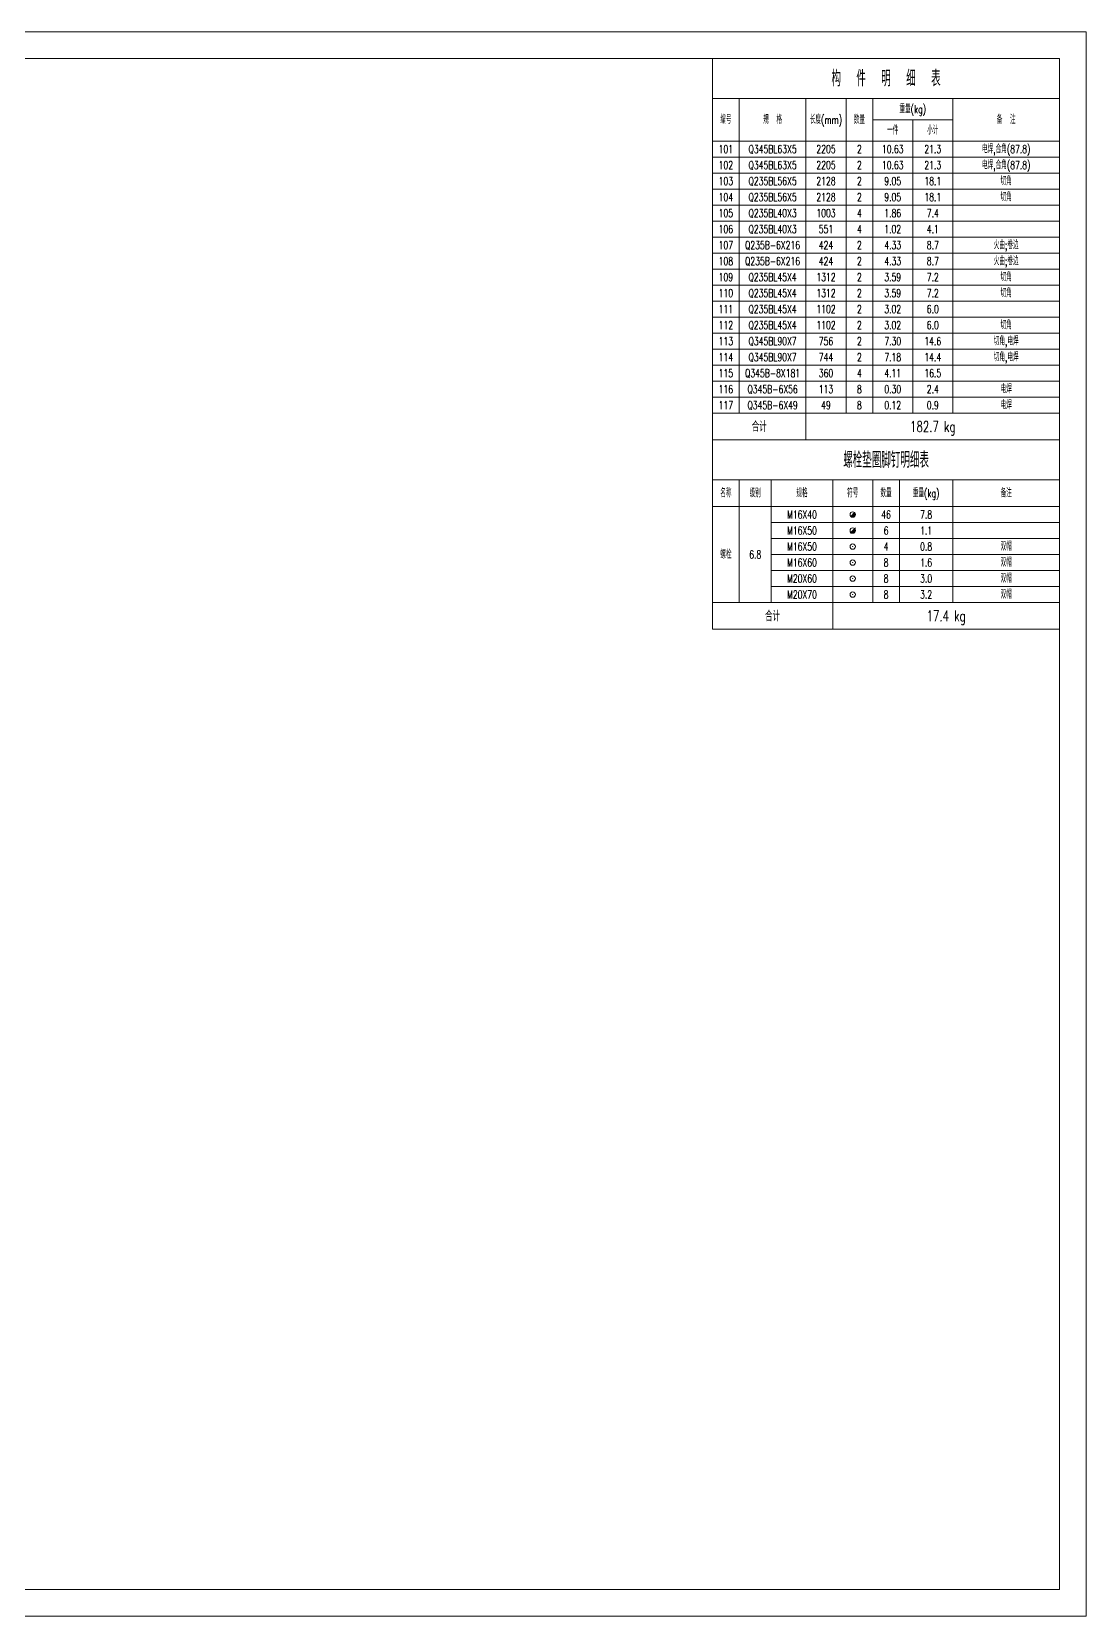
# Model space of a CAD drawing. Extents: x -13400 to 20340, y -61006 to 71674.
# Drawn here: x -4481 to 3420, y 47714 to 59594 of the extents above; entities that cross this region are included whole.
import ezdxf
from ezdxf.enums import TextEntityAlignment as Align

# ---------------------------------------------------------------- set-up
doc = ezdxf.new("R2010")
doc.units = 0
doc.header["$MEASUREMENT"] = 0
doc.layers.get('0').update_dxf_attribs({"linetype": 'CONTINUOUS', "lineweight": 25})
doc.styles.get("Standard").update_dxf_attribs({"font": 'simplex.shx', "width": 0.7, "height": 3, "bigfont": 'gbhzfs.shx'})

# ---------------------------------------------------------------- blocks, each defined once
blk = doc.blocks.new('M16X40S')
at = {"color": 3, "linetype": 'Continuous', "lineweight": 13}
blk.add_line((-0.707, -0.707), (0.707, 0.707), dxfattribs=at)
blk.add_circle((0, 0), 1, dxfattribs=at)
for radius in [0.9, 0.8, 0.7, 0.6, 0.5, 0.4, 0.3, 0.2, 0.1]:
    blk.add_arc((0, 0), radius, 225, 45, dxfattribs=at)
blk = doc.blocks.new('M16X50S')
at = {"color": 3, "linetype": 'Continuous', "lineweight": 13}
blk.add_line((-1, -1), (1, 1), dxfattribs=at)
blk.add_circle((0, 0), 1, dxfattribs=at)
for radius in [0.9, 0.8, 0.7, 0.6, 0.5, 0.4, 0.3, 0.2, 0.1]:
    blk.add_arc((0, 0), radius, 225, 45, dxfattribs=at)
blk = doc.blocks.new('DefaultBolt')
at = {"color": 3, "linetype": 'Continuous', "lineweight": 13}
for p, q in [((-0.1, -0.1), (0.1, 0.1)), ((0.1, -0.1), (-0.1, 0.1))]:
    blk.add_line(p, q, dxfattribs=at)
blk.add_circle((0, 0), 1, dxfattribs=at)

msp = doc.modelspace()

# ---------------------------------------------------------------- linework, layer by layer
at = {"color": 7, "linetype": 'Continuous', "lineweight": 18}
for p, q in [((-13400.26316, 59593.99352), (3419.73684, 59593.99352)), ((3419.73684, 47713.99352), (3419.73684, 59593.99352)), ((-12900.26316, 59393.99352), (3219.73684, 59393.99352)), ((3219.73684, 47913.99352), (3219.73684, 59393.99352)), ((-12900.26316, 47913.99352), (3219.73684, 47913.99352)), ((-13400.26316, 47713.99352), (3419.73684, 47713.99352))]:
    msp.add_line(p, q, dxfattribs=at)
at = {"color": 3, "linetype": 'Continuous', "lineweight": 13}
for points in [[(619.73684, 59393.99352), (619.73684, 59093.99352), (3219.73684, 59093.99352), (3219.73684, 59393.99352)], [(619.73684, 59093.99352), (619.73684, 58773.99352), (819.73684, 58773.99352), (819.73684, 59093.99352)], [(819.73684, 59093.99352), (819.73684, 58773.99352), (1319.73684, 58773.99352), (1319.73684, 59093.99352)], [(1319.73684, 59093.99352), (1319.73684, 58773.99352), (1619.73684, 58773.99352), (1619.73684, 59093.99352)], [(1619.73684, 59093.99352), (1619.73684, 58773.99352), (1819.73684, 58773.99352), (1819.73684, 59093.99352)], [(1819.73684, 59093.99352), (1819.73684, 58933.99352), (2419.73684, 58933.99352), (2419.73684, 59093.99352)], [(2419.73684, 59093.99352), (2419.73684, 58773.99352), (3219.73684, 58773.99352), (3219.73684, 59093.99352)], [(1819.73684, 58933.99352), (1819.73684, 58773.99352), (2119.73684, 58773.99352), (2119.73684, 58933.99352)], [(2119.73684, 58933.99352), (2119.73684, 58773.99352), (2419.73684, 58773.99352), (2419.73684, 58933.99352)], [(619.73684, 58773.99352), (619.73684, 58653.99352), (819.73684, 58653.99352), (819.73684, 58773.99352)], [(819.73684, 58773.99352), (819.73684, 58653.99352), (1319.73684, 58653.99352), (1319.73684, 58773.99352)], [(1319.73684, 58773.99352), (1319.73684, 58653.99352), (1619.73684, 58653.99352), (1619.73684, 58773.99352)], [(1619.73684, 58773.99352), (1619.73684, 58653.99352), (1819.73684, 58653.99352), (1819.73684, 58773.99352)], [(1819.73684, 58773.99352), (1819.73684, 58653.99352), (2119.73684, 58653.99352), (2119.73684, 58773.99352)], [(2119.73684, 58773.99352), (2119.73684, 58653.99352), (2419.73684, 58653.99352), (2419.73684, 58773.99352)], [(2419.73684, 58773.99352), (2419.73684, 58653.99352), (3219.73684, 58653.99352), (3219.73684, 58773.99352)], [(619.73684, 58653.99352), (619.73684, 58533.99352), (819.73684, 58533.99352), (819.73684, 58653.99352)], [(819.73684, 58653.99352), (819.73684, 58533.99352), (1319.73684, 58533.99352), (1319.73684, 58653.99352)], [(1319.73684, 58653.99352), (1319.73684, 58533.99352), (1619.73684, 58533.99352), (1619.73684, 58653.99352)], [(1619.73684, 58653.99352), (1619.73684, 58533.99352), (1819.73684, 58533.99352), (1819.73684, 58653.99352)], [(1819.73684, 58653.99352), (1819.73684, 58533.99352), (2119.73684, 58533.99352), (2119.73684, 58653.99352)], [(2119.73684, 58653.99352), (2119.73684, 58533.99352), (2419.73684, 58533.99352), (2419.73684, 58653.99352)], [(2419.73684, 58653.99352), (2419.73684, 58533.99352), (3219.73684, 58533.99352), (3219.73684, 58653.99352)], [(619.73684, 58533.99352), (619.73684, 58413.99352), (819.73684, 58413.99352), (819.73684, 58533.99352)], [(819.73684, 58533.99352), (819.73684, 58413.99352), (1319.73684, 58413.99352), (1319.73684, 58533.99352)], [(1319.73684, 58533.99352), (1319.73684, 58413.99352), (1619.73684, 58413.99352), (1619.73684, 58533.99352)], [(1619.73684, 58533.99352), (1619.73684, 58413.99352), (1819.73684, 58413.99352), (1819.73684, 58533.99352)], [(1819.73684, 58533.99352), (1819.73684, 58413.99352), (2119.73684, 58413.99352), (2119.73684, 58533.99352)], [(2119.73684, 58533.99352), (2119.73684, 58413.99352), (2419.73684, 58413.99352), (2419.73684, 58533.99352)], [(2419.73684, 58533.99352), (2419.73684, 58413.99352), (3219.73684, 58413.99352), (3219.73684, 58533.99352)], [(619.73684, 58413.99352), (619.73684, 58293.99352), (819.73684, 58293.99352), (819.73684, 58413.99352)], [(819.73684, 58413.99352), (819.73684, 58293.99352), (1319.73684, 58293.99352), (1319.73684, 58413.99352)], [(1319.73684, 58413.99352), (1319.73684, 58293.99352), (1619.73684, 58293.99352), (1619.73684, 58413.99352)], [(1619.73684, 58413.99352), (1619.73684, 58293.99352), (1819.73684, 58293.99352), (1819.73684, 58413.99352)], [(1819.73684, 58413.99352), (1819.73684, 58293.99352), (2119.73684, 58293.99352), (2119.73684, 58413.99352)], [(2119.73684, 58413.99352), (2119.73684, 58293.99352), (2419.73684, 58293.99352), (2419.73684, 58413.99352)], [(2419.73684, 58413.99352), (2419.73684, 58293.99352), (3219.73684, 58293.99352), (3219.73684, 58413.99352)], [(619.73684, 58293.99352), (619.73684, 58173.99352), (819.73684, 58173.99352), (819.73684, 58293.99352)], [(819.73684, 58293.99352), (819.73684, 58173.99352), (1319.73684, 58173.99352), (1319.73684, 58293.99352)], [(1319.73684, 58293.99352), (1319.73684, 58173.99352), (1619.73684, 58173.99352), (1619.73684, 58293.99352)], [(1619.73684, 58293.99352), (1619.73684, 58173.99352), (1819.73684, 58173.99352), (1819.73684, 58293.99352)], [(1819.73684, 58293.99352), (1819.73684, 58173.99352), (2119.73684, 58173.99352), (2119.73684, 58293.99352)], [(2119.73684, 58293.99352), (2119.73684, 58173.99352), (2419.73684, 58173.99352), (2419.73684, 58293.99352)], [(2419.73684, 58293.99352), (2419.73684, 58173.99352), (3219.73684, 58173.99352), (3219.73684, 58293.99352)], [(619.73684, 58173.99352), (619.73684, 58053.99352), (819.73684, 58053.99352), (819.73684, 58173.99352)], [(819.73684, 58173.99352), (819.73684, 58053.99352), (1319.73684, 58053.99352), (1319.73684, 58173.99352)], [(1319.73684, 58173.99352), (1319.73684, 58053.99352), (1619.73684, 58053.99352), (1619.73684, 58173.99352)], [(1619.73684, 58173.99352), (1619.73684, 58053.99352), (1819.73684, 58053.99352), (1819.73684, 58173.99352)], [(1819.73684, 58173.99352), (1819.73684, 58053.99352), (2119.73684, 58053.99352), (2119.73684, 58173.99352)], [(2119.73684, 58173.99352), (2119.73684, 58053.99352), (2419.73684, 58053.99352), (2419.73684, 58173.99352)], [(2419.73684, 58173.99352), (2419.73684, 58053.99352), (3219.73684, 58053.99352), (3219.73684, 58173.99352)], [(619.73684, 58053.99352), (619.73684, 57933.99352), (819.73684, 57933.99352), (819.73684, 58053.99352)], [(819.73684, 58053.99352), (819.73684, 57933.99352), (1319.73684, 57933.99352), (1319.73684, 58053.99352)], [(1319.73684, 58053.99352), (1319.73684, 57933.99352), (1619.73684, 57933.99352), (1619.73684, 58053.99352)], [(1619.73684, 58053.99352), (1619.73684, 57933.99352), (1819.73684, 57933.99352), (1819.73684, 58053.99352)], [(1819.73684, 58053.99352), (1819.73684, 57933.99352), (2119.73684, 57933.99352), (2119.73684, 58053.99352)], [(2119.73684, 58053.99352), (2119.73684, 57933.99352), (2419.73684, 57933.99352), (2419.73684, 58053.99352)], [(2419.73684, 58053.99352), (2419.73684, 57933.99352), (3219.73684, 57933.99352), (3219.73684, 58053.99352)], [(619.73684, 57933.99352), (619.73684, 57813.99352), (819.73684, 57813.99352), (819.73684, 57933.99352)], [(819.73684, 57933.99352), (819.73684, 57813.99352), (1319.73684, 57813.99352), (1319.73684, 57933.99352)], [(1319.73684, 57933.99352), (1319.73684, 57813.99352), (1619.73684, 57813.99352), (1619.73684, 57933.99352)], [(1619.73684, 57933.99352), (1619.73684, 57813.99352), (1819.73684, 57813.99352), (1819.73684, 57933.99352)], [(1819.73684, 57933.99352), (1819.73684, 57813.99352), (2119.73684, 57813.99352), (2119.73684, 57933.99352)], [(2119.73684, 57933.99352), (2119.73684, 57813.99352), (2419.73684, 57813.99352), (2419.73684, 57933.99352)], [(2419.73684, 57933.99352), (2419.73684, 57813.99352), (3219.73684, 57813.99352), (3219.73684, 57933.99352)], [(619.73684, 57813.99352), (619.73684, 57693.99352), (819.73684, 57693.99352), (819.73684, 57813.99352)], [(819.73684, 57813.99352), (819.73684, 57693.99352), (1319.73684, 57693.99352), (1319.73684, 57813.99352)], [(1319.73684, 57813.99352), (1319.73684, 57693.99352), (1619.73684, 57693.99352), (1619.73684, 57813.99352)], [(1619.73684, 57813.99352), (1619.73684, 57693.99352), (1819.73684, 57693.99352), (1819.73684, 57813.99352)], [(1819.73684, 57813.99352), (1819.73684, 57693.99352), (2119.73684, 57693.99352), (2119.73684, 57813.99352)], [(2119.73684, 57813.99352), (2119.73684, 57693.99352), (2419.73684, 57693.99352), (2419.73684, 57813.99352)], [(2419.73684, 57813.99352), (2419.73684, 57693.99352), (3219.73684, 57693.99352), (3219.73684, 57813.99352)], [(619.73684, 57693.99352), (619.73684, 57573.99352), (819.73684, 57573.99352), (819.73684, 57693.99352)], [(819.73684, 57693.99352), (819.73684, 57573.99352), (1319.73684, 57573.99352), (1319.73684, 57693.99352)], [(1319.73684, 57693.99352), (1319.73684, 57573.99352), (1619.73684, 57573.99352), (1619.73684, 57693.99352)], [(1619.73684, 57693.99352), (1619.73684, 57573.99352), (1819.73684, 57573.99352), (1819.73684, 57693.99352)], [(1819.73684, 57693.99352), (1819.73684, 57573.99352), (2119.73684, 57573.99352), (2119.73684, 57693.99352)], [(2119.73684, 57693.99352), (2119.73684, 57573.99352), (2419.73684, 57573.99352), (2419.73684, 57693.99352)], [(2419.73684, 57693.99352), (2419.73684, 57573.99352), (3219.73684, 57573.99352), (3219.73684, 57693.99352)], [(619.73684, 57573.99352), (619.73684, 57453.99352), (819.73684, 57453.99352), (819.73684, 57573.99352)], [(819.73684, 57573.99352), (819.73684, 57453.99352), (1319.73684, 57453.99352), (1319.73684, 57573.99352)], [(1319.73684, 57573.99352), (1319.73684, 57453.99352), (1619.73684, 57453.99352), (1619.73684, 57573.99352)], [(1619.73684, 57573.99352), (1619.73684, 57453.99352), (1819.73684, 57453.99352), (1819.73684, 57573.99352)], [(1819.73684, 57573.99352), (1819.73684, 57453.99352), (2119.73684, 57453.99352), (2119.73684, 57573.99352)], [(2119.73684, 57573.99352), (2119.73684, 57453.99352), (2419.73684, 57453.99352), (2419.73684, 57573.99352)], [(2419.73684, 57573.99352), (2419.73684, 57453.99352), (3219.73684, 57453.99352), (3219.73684, 57573.99352)], [(619.73684, 57453.99352), (619.73684, 57333.99352), (819.73684, 57333.99352), (819.73684, 57453.99352)], [(819.73684, 57453.99352), (819.73684, 57333.99352), (1319.73684, 57333.99352), (1319.73684, 57453.99352)], [(1319.73684, 57453.99352), (1319.73684, 57333.99352), (1619.73684, 57333.99352), (1619.73684, 57453.99352)], [(1619.73684, 57453.99352), (1619.73684, 57333.99352), (1819.73684, 57333.99352), (1819.73684, 57453.99352)], [(1819.73684, 57453.99352), (1819.73684, 57333.99352), (2119.73684, 57333.99352), (2119.73684, 57453.99352)], [(2119.73684, 57453.99352), (2119.73684, 57333.99352), (2419.73684, 57333.99352), (2419.73684, 57453.99352)], [(2419.73684, 57453.99352), (2419.73684, 57333.99352), (3219.73684, 57333.99352), (3219.73684, 57453.99352)], [(619.73684, 57333.99352), (619.73684, 57213.99352), (819.73684, 57213.99352), (819.73684, 57333.99352)], [(819.73684, 57333.99352), (819.73684, 57213.99352), (1319.73684, 57213.99352), (1319.73684, 57333.99352)], [(1319.73684, 57333.99352), (1319.73684, 57213.99352), (1619.73684, 57213.99352), (1619.73684, 57333.99352)], [(1619.73684, 57333.99352), (1619.73684, 57213.99352), (1819.73684, 57213.99352), (1819.73684, 57333.99352)], [(1819.73684, 57333.99352), (1819.73684, 57213.99352), (2119.73684, 57213.99352), (2119.73684, 57333.99352)], [(2119.73684, 57333.99352), (2119.73684, 57213.99352), (2419.73684, 57213.99352), (2419.73684, 57333.99352)], [(2419.73684, 57333.99352), (2419.73684, 57213.99352), (3219.73684, 57213.99352), (3219.73684, 57333.99352)], [(619.73684, 57213.99352), (619.73684, 57093.99352), (819.73684, 57093.99352), (819.73684, 57213.99352)], [(819.73684, 57213.99352), (819.73684, 57093.99352), (1319.73684, 57093.99352), (1319.73684, 57213.99352)], [(1319.73684, 57213.99352), (1319.73684, 57093.99352), (1619.73684, 57093.99352), (1619.73684, 57213.99352)], [(1619.73684, 57213.99352), (1619.73684, 57093.99352), (1819.73684, 57093.99352), (1819.73684, 57213.99352)], [(1819.73684, 57213.99352), (1819.73684, 57093.99352), (2119.73684, 57093.99352), (2119.73684, 57213.99352)], [(2119.73684, 57213.99352), (2119.73684, 57093.99352), (2419.73684, 57093.99352), (2419.73684, 57213.99352)], [(2419.73684, 57213.99352), (2419.73684, 57093.99352), (3219.73684, 57093.99352), (3219.73684, 57213.99352)], [(619.73684, 57093.99352), (619.73684, 56973.99352), (819.73684, 56973.99352), (819.73684, 57093.99352)], [(819.73684, 57093.99352), (819.73684, 56973.99352), (1319.73684, 56973.99352), (1319.73684, 57093.99352)], [(1319.73684, 57093.99352), (1319.73684, 56973.99352), (1619.73684, 56973.99352), (1619.73684, 57093.99352)], [(1619.73684, 57093.99352), (1619.73684, 56973.99352), (1819.73684, 56973.99352), (1819.73684, 57093.99352)], [(1819.73684, 57093.99352), (1819.73684, 56973.99352), (2119.73684, 56973.99352), (2119.73684, 57093.99352)], [(2119.73684, 57093.99352), (2119.73684, 56973.99352), (2419.73684, 56973.99352), (2419.73684, 57093.99352)], [(2419.73684, 57093.99352), (2419.73684, 56973.99352), (3219.73684, 56973.99352), (3219.73684, 57093.99352)], [(619.73684, 56973.99352), (619.73684, 56853.99352), (819.73684, 56853.99352), (819.73684, 56973.99352)], [(819.73684, 56973.99352), (819.73684, 56853.99352), (1319.73684, 56853.99352), (1319.73684, 56973.99352)], [(1319.73684, 56973.99352), (1319.73684, 56853.99352), (1619.73684, 56853.99352), (1619.73684, 56973.99352)], [(1619.73684, 56973.99352), (1619.73684, 56853.99352), (1819.73684, 56853.99352), (1819.73684, 56973.99352)], [(1819.73684, 56973.99352), (1819.73684, 56853.99352), (2119.73684, 56853.99352), (2119.73684, 56973.99352)], [(2119.73684, 56973.99352), (2119.73684, 56853.99352), (2419.73684, 56853.99352), (2419.73684, 56973.99352)], [(2419.73684, 56973.99352), (2419.73684, 56853.99352), (3219.73684, 56853.99352), (3219.73684, 56973.99352)], [(619.73684, 56853.99352), (619.73684, 56733.99352), (819.73684, 56733.99352), (819.73684, 56853.99352)], [(819.73684, 56853.99352), (819.73684, 56733.99352), (1319.73684, 56733.99352), (1319.73684, 56853.99352)], [(1319.73684, 56853.99352), (1319.73684, 56733.99352), (1619.73684, 56733.99352), (1619.73684, 56853.99352)], [(1619.73684, 56853.99352), (1619.73684, 56733.99352), (1819.73684, 56733.99352), (1819.73684, 56853.99352)], [(1819.73684, 56853.99352), (1819.73684, 56733.99352), (2119.73684, 56733.99352), (2119.73684, 56853.99352)], [(2119.73684, 56853.99352), (2119.73684, 56733.99352), (2419.73684, 56733.99352), (2419.73684, 56853.99352)], [(2419.73684, 56853.99352), (2419.73684, 56733.99352), (3219.73684, 56733.99352), (3219.73684, 56853.99352)], [(619.73684, 56733.99352), (619.73684, 56533.99352), (1319.73684, 56533.99352), (1319.73684, 56733.99352)], [(1319.73684, 56733.99352), (1319.73684, 56533.99352), (3219.73684, 56533.99352), (3219.73684, 56733.99352)], [(619.73684, 56533.99352), (619.73684, 56233.99352), (3219.73684, 56233.99352), (3219.73684, 56533.99352)], [(619.73684, 56233.99352), (619.73684, 56033.99352), (819.73684, 56033.99352), (819.73684, 56233.99352)], [(819.73684, 56233.99352), (819.73684, 56033.99352), (1059.73684, 56033.99352), (1059.73684, 56233.99352)], [(1059.73684, 56233.99352), (1059.73684, 56033.99352), (1519.73684, 56033.99352), (1519.73684, 56233.99352)], [(1519.73684, 56233.99352), (1519.73684, 56033.99352), (1819.73684, 56033.99352), (1819.73684, 56233.99352)], [(1819.73684, 56233.99352), (1819.73684, 56033.99352), (2019.73684, 56033.99352), (2019.73684, 56233.99352)], [(2019.73684, 56233.99352), (2019.73684, 56033.99352), (2419.73684, 56033.99352), (2419.73684, 56233.99352)], [(2419.73684, 56233.99352), (2419.73684, 56033.99352), (3219.73684, 56033.99352), (3219.73684, 56233.99352)], [(619.73684, 56033.99352), (619.73684, 55313.99352), (819.73684, 55313.99352), (819.73684, 56033.99352)], [(819.73684, 56033.99352), (819.73684, 55313.99352), (1059.73684, 55313.99352), (1059.73684, 56033.99352)], [(1059.73684, 56033.99352), (1059.73684, 55913.99352), (1519.73684, 55913.99352), (1519.73684, 56033.99352)], [(1519.73684, 56033.99352), (1519.73684, 55913.99352), (1819.73684, 55913.99352), (1819.73684, 56033.99352)], [(1819.73684, 56033.99352), (1819.73684, 55913.99352), (2019.73684, 55913.99352), (2019.73684, 56033.99352)], [(2019.73684, 56033.99352), (2019.73684, 55913.99352), (2419.73684, 55913.99352), (2419.73684, 56033.99352)], [(2419.73684, 56033.99352), (2419.73684, 55913.99352), (3219.73684, 55913.99352), (3219.73684, 56033.99352)], [(1059.73684, 55913.99352), (1059.73684, 55793.99352), (1519.73684, 55793.99352), (1519.73684, 55913.99352)], [(1519.73684, 55913.99352), (1519.73684, 55793.99352), (1819.73684, 55793.99352), (1819.73684, 55913.99352)], [(1819.73684, 55913.99352), (1819.73684, 55793.99352), (2019.73684, 55793.99352), (2019.73684, 55913.99352)], [(2019.73684, 55913.99352), (2019.73684, 55793.99352), (2419.73684, 55793.99352), (2419.73684, 55913.99352)], [(2419.73684, 55913.99352), (2419.73684, 55793.99352), (3219.73684, 55793.99352), (3219.73684, 55913.99352)], [(1059.73684, 55793.99352), (1059.73684, 55673.99352), (1519.73684, 55673.99352), (1519.73684, 55793.99352)], [(1519.73684, 55793.99352), (1519.73684, 55673.99352), (1819.73684, 55673.99352), (1819.73684, 55793.99352)], [(1819.73684, 55793.99352), (1819.73684, 55673.99352), (2019.73684, 55673.99352), (2019.73684, 55793.99352)], [(2019.73684, 55793.99352), (2019.73684, 55673.99352), (2419.73684, 55673.99352), (2419.73684, 55793.99352)], [(2419.73684, 55793.99352), (2419.73684, 55673.99352), (3219.73684, 55673.99352), (3219.73684, 55793.99352)], [(1059.73684, 55673.99352), (1059.73684, 55553.99352), (1519.73684, 55553.99352), (1519.73684, 55673.99352)], [(1519.73684, 55673.99352), (1519.73684, 55553.99352), (1819.73684, 55553.99352), (1819.73684, 55673.99352)], [(1819.73684, 55673.99352), (1819.73684, 55553.99352), (2019.73684, 55553.99352), (2019.73684, 55673.99352)], [(2019.73684, 55673.99352), (2019.73684, 55553.99352), (2419.73684, 55553.99352), (2419.73684, 55673.99352)], [(2419.73684, 55673.99352), (2419.73684, 55553.99352), (3219.73684, 55553.99352), (3219.73684, 55673.99352)], [(1059.73684, 55553.99352), (1059.73684, 55433.99352), (1519.73684, 55433.99352), (1519.73684, 55553.99352)], [(1519.73684, 55553.99352), (1519.73684, 55433.99352), (1819.73684, 55433.99352), (1819.73684, 55553.99352)], [(1819.73684, 55553.99352), (1819.73684, 55433.99352), (2019.73684, 55433.99352), (2019.73684, 55553.99352)], [(2019.73684, 55553.99352), (2019.73684, 55433.99352), (2419.73684, 55433.99352), (2419.73684, 55553.99352)], [(2419.73684, 55553.99352), (2419.73684, 55433.99352), (3219.73684, 55433.99352), (3219.73684, 55553.99352)], [(1059.73684, 55433.99352), (1059.73684, 55313.99352), (1519.73684, 55313.99352), (1519.73684, 55433.99352)], [(1519.73684, 55433.99352), (1519.73684, 55313.99352), (1819.73684, 55313.99352), (1819.73684, 55433.99352)], [(1819.73684, 55433.99352), (1819.73684, 55313.99352), (2019.73684, 55313.99352), (2019.73684, 55433.99352)], [(2019.73684, 55433.99352), (2019.73684, 55313.99352), (2419.73684, 55313.99352), (2419.73684, 55433.99352)], [(2419.73684, 55433.99352), (2419.73684, 55313.99352), (3219.73684, 55313.99352), (3219.73684, 55433.99352)], [(619.73684, 55313.99352), (619.73684, 55113.99352), (1519.73684, 55113.99352), (1519.73684, 55313.99352)], [(1519.73684, 55313.99352), (1519.73684, 55113.99352), (3219.73684, 55113.99352), (3219.73684, 55313.99352)]]:
    msp.add_lwpolyline(points, close=True, dxfattribs=at)

# ---------------------------------------------------------------- block references
at = {"color": 3, "linetype": 'Continuous', "lineweight": 13, "xscale": 20, "yscale": 20, "zscale": 20}
for name, p in [('M16X40S', (1669.73684, 55973.99352)), ('M16X50S', (1669.73684, 55853.99352)), ('DefaultBolt', (1669.73684, 55733.99352)), ('DefaultBolt', (1669.73684, 55613.99352)), ('DefaultBolt', (1669.73684, 55493.99352)), ('DefaultBolt', (1669.73684, 55373.99352))]:
    msp.add_blockref(name, p, dxfattribs=at)

# ---------------------------------------------------------------- texts
at = {"color": 3, "linetype": 'Continuous', "lineweight": 13, "width": 0.7}
for s, height, p in [('构  件  明  细  表', 120, (1919.73684, 59243.99352)), ('重量(kg)', 60, (2119.73684, 59013.99352)), ('编号', 60, (719.73684, 58933.99352)), ('规  格', 60, (1069.73684, 58933.99352)), ('长度(mm)', 60, (1469.73684, 58933.99352)), ('数量', 60, (1719.73684, 58933.99352)), ('备  注', 60, (2819.73684, 58933.99352)), ('一件', 60, (1969.73684, 58853.99352)), ('小计', 60, (2269.73684, 58853.99352)), ('101', 60, (719.73684, 58713.99352)), ('Q345BL63X5', 60, (1069.73684, 58713.99352)), ('2205', 60, (1469.73684, 58713.99352)), ('2', 60, (1719.73684, 58713.99352)), ('10.63', 60, (1969.73684, 58713.99352)), ('21.3', 60, (2269.73684, 58713.99352)), ('电焊,合角(87.8)', 60, (2819.73684, 58713.99352)), ('102', 60, (719.73684, 58593.99352)), ('Q345BL63X5', 60, (1069.73684, 58593.99352)), ('2205', 60, (1469.73684, 58593.99352)), ('2', 60, (1719.73684, 58593.99352)), ('10.63', 60, (1969.73684, 58593.99352)), ('21.3', 60, (2269.73684, 58593.99352)), ('电焊,合角(87.8)', 60, (2819.73684, 58593.99352)), ('103', 60, (719.73684, 58473.99352)), ('Q235BL56X5', 60, (1069.73684, 58473.99352)), ('2128', 60, (1469.73684, 58473.99352)), ('2', 60, (1719.73684, 58473.99352)), ('9.05', 60, (1969.73684, 58473.99352)), ('18.1', 60, (2269.73684, 58473.99352)), ('切角', 60, (2819.73684, 58473.99352)), ('104', 60, (719.73684, 58353.99352)), ('Q235BL56X5', 60, (1069.73684, 58353.99352)), ('2128', 60, (1469.73684, 58353.99352)), ('2', 60, (1719.73684, 58353.99352)), ('9.05', 60, (1969.73684, 58353.99352)), ('18.1', 60, (2269.73684, 58353.99352)), ('切角', 60, (2819.73684, 58353.99352)), ('105', 60, (719.73684, 58233.99352)), ('Q235BL40X3', 60, (1069.73684, 58233.99352)), ('1003', 60, (1469.73684, 58233.99352)), ('4', 60, (1719.73684, 58233.99352)), ('1.86', 60, (1969.73684, 58233.99352)), ('7.4', 60, (2269.73684, 58233.99352)), ('106', 60, (719.73684, 58113.99352)), ('Q235BL40X3', 60, (1069.73684, 58113.99352)), ('551', 60, (1469.73684, 58113.99352)), ('4', 60, (1719.73684, 58113.99352)), ('1.02', 60, (1969.73684, 58113.99352)), ('4.1', 60, (2269.73684, 58113.99352)), ('107', 60, (719.73684, 57993.99352)), ('Q235B-6X216', 60, (1069.73684, 57993.99352)), ('424', 60, (1469.73684, 57993.99352)), ('2', 60, (1719.73684, 57993.99352)), ('4.33', 60, (1969.73684, 57993.99352)), ('8.7', 60, (2269.73684, 57993.99352)), ('火曲;卷边', 60, (2819.73684, 57993.99352)), ('108', 60, (719.73684, 57873.99352)), ('Q235B-6X216', 60, (1069.73684, 57873.99352)), ('424', 60, (1469.73684, 57873.99352)), ('2', 60, (1719.73684, 57873.99352)), ('4.33', 60, (1969.73684, 57873.99352)), ('8.7', 60, (2269.73684, 57873.99352)), ('火曲;卷边', 60, (2819.73684, 57873.99352)), ('109', 60, (719.73684, 57753.99352)), ('Q235BL45X4', 60, (1069.73684, 57753.99352)), ('1312', 60, (1469.73684, 57753.99352)), ('2', 60, (1719.73684, 57753.99352)), ('3.59', 60, (1969.73684, 57753.99352)), ('7.2', 60, (2269.73684, 57753.99352)), ('切角', 60, (2819.73684, 57753.99352)), ('110', 60, (719.73684, 57633.99352)), ('Q235BL45X4', 60, (1069.73684, 57633.99352)), ('1312', 60, (1469.73684, 57633.99352)), ('2', 60, (1719.73684, 57633.99352)), ('3.59', 60, (1969.73684, 57633.99352)), ('7.2', 60, (2269.73684, 57633.99352)), ('切角', 60, (2819.73684, 57633.99352)), ('111', 60, (719.73684, 57513.99352)), ('Q235BL45X4', 60, (1069.73684, 57513.99352)), ('1102', 60, (1469.73684, 57513.99352)), ('2', 60, (1719.73684, 57513.99352)), ('3.02', 60, (1969.73684, 57513.99352)), ('6.0', 60, (2269.73684, 57513.99352)), ('112', 60, (719.73684, 57393.99352)), ('Q235BL45X4', 60, (1069.73684, 57393.99352)), ('1102', 60, (1469.73684, 57393.99352)), ('2', 60, (1719.73684, 57393.99352)), ('3.02', 60, (1969.73684, 57393.99352)), ('6.0', 60, (2269.73684, 57393.99352)), ('切角', 60, (2819.73684, 57393.99352)), ('113', 60, (719.73684, 57273.99352)), ('Q345BL90X7', 60, (1069.73684, 57273.99352)), ('756', 60, (1469.73684, 57273.99352)), ('2', 60, (1719.73684, 57273.99352)), ('7.30', 60, (1969.73684, 57273.99352)), ('14.6', 60, (2269.73684, 57273.99352)), ('切角,电焊', 60, (2819.73684, 57273.99352)), ('114', 60, (719.73684, 57153.99352)), ('Q345BL90X7', 60, (1069.73684, 57153.99352)), ('744', 60, (1469.73684, 57153.99352)), ('2', 60, (1719.73684, 57153.99352)), ('7.18', 60, (1969.73684, 57153.99352)), ('14.4', 60, (2269.73684, 57153.99352)), ('切角,电焊', 60, (2819.73684, 57153.99352)), ('115', 60, (719.73684, 57033.99352)), ('Q345B-8X181', 60, (1069.73684, 57033.99352)), ('360', 60, (1469.73684, 57033.99352)), ('4', 60, (1719.73684, 57033.99352)), ('4.11', 60, (1969.73684, 57033.99352)), ('16.5', 60, (2269.73684, 57033.99352)), ('116', 60, (719.73684, 56913.99352)), ('Q345B-6X56', 60, (1069.73684, 56913.99352)), ('113', 60, (1469.73684, 56913.99352)), ('8', 60, (1719.73684, 56913.99352)), ('0.30', 60, (1969.73684, 56913.99352)), ('2.4', 60, (2269.73684, 56913.99352)), ('电焊', 60, (2819.73684, 56913.99352)), ('117', 60, (719.73684, 56793.99352)), ('Q345B-6X49', 60, (1069.73684, 56793.99352)), ('49', 60, (1469.73684, 56793.99352)), ('8', 60, (1719.73684, 56793.99352)), ('0.12', 60, (1969.73684, 56793.99352)), ('0.9', 60, (2269.73684, 56793.99352)), ('电焊', 60, (2819.73684, 56793.99352)), ('合计', 80, (969.73684, 56633.99352)), ('182.7 kg', 80, (2269.73684, 56633.99352)), ('螺栓垫圈脚钉明细表', 120, (1919.73684, 56383.99352)), ('名称', 60, (719.73684, 56133.99352)), ('级别', 60, (939.73684, 56133.99352)), ('规格', 60, (1289.73684, 56133.99352)), ('符号', 60, (1669.73684, 56133.99352)), ('数量', 60, (1919.73684, 56133.99352)), ('重量(kg)', 60, (2219.73684, 56133.99352)), ('备注', 60, (2819.73684, 56133.99352)), ('M16X40', 60, (1289.73684, 55973.99352)), ('46', 60, (1919.73684, 55973.99352)), ('7.8', 60, (2219.73684, 55973.99352)), ('M16X50', 60, (1289.73684, 55853.99352)), ('6', 60, (1919.73684, 55853.99352)), ('1.1', 60, (2219.73684, 55853.99352)), ('M16X50', 60, (1289.73684, 55733.99352)), ('4', 60, (1919.73684, 55733.99352)), ('0.8', 60, (2219.73684, 55733.99352)), ('双帽', 60, (2819.73684, 55733.99352)), ('螺栓', 60, (719.73684, 55673.99352)), ('6.8', 60, (939.73684, 55673.99352)), ('M16X60', 60, (1289.73684, 55613.99352)), ('8', 60, (1919.73684, 55613.99352)), ('1.6', 60, (2219.73684, 55613.99352)), ('双帽', 60, (2819.73684, 55613.99352)), ('M20X60', 60, (1289.73684, 55493.99352)), ('8', 60, (1919.73684, 55493.99352)), ('3.0', 60, (2219.73684, 55493.99352)), ('双帽', 60, (2819.73684, 55493.99352)), ('M20X70', 60, (1289.73684, 55373.99352)), ('8', 60, (1919.73684, 55373.99352)), ('3.2', 60, (2219.73684, 55373.99352)), ('双帽', 60, (2819.73684, 55373.99352)), ('合计', 80, (1069.73684, 55213.99352)), ('17.4 kg', 80, (2369.73684, 55213.99352))]:
    msp.add_text(s, height=height, dxfattribs=at).set_placement(p, align=Align.MIDDLE_CENTER)

doc.saveas('drawing.dxf')
